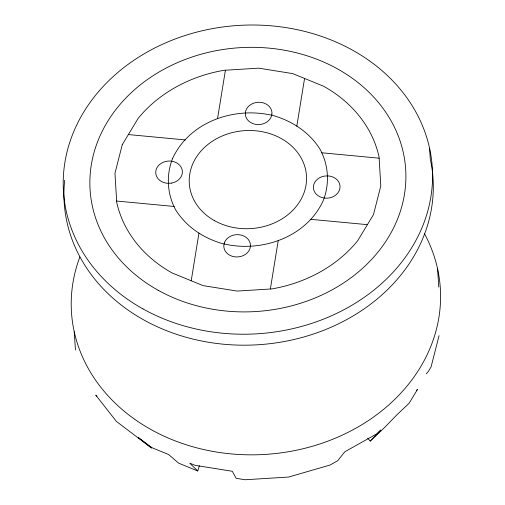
<?xml version="1.0" encoding="UTF-8"?>
<svg xmlns="http://www.w3.org/2000/svg" width="505" height="505" viewBox="0 0 505 505"><rect width="100%" height="100%" fill="white"/><g stroke="black" fill="none" stroke-linecap="round" stroke-linejoin="round"><path stroke-width="0.76" d="M191.212 280.767L198.957 233.07M217.548 118.656L225.413 70.22M270.364 289.005L278.23 240.576M296.814 126.162L304.565 78.458M439.066 335.642L431.074 366.939L428.322 371.491L426.22 373.807M96.947 396.109L95.761 395.112L116.415 421.441L151.525 448.03L138.509 437.721L152.175 447.796L168.569 454.494L178.656 463.167L197.739 470.969L199.361 465.705M416.442 390.516L417.49 389.405L409.094 403.293L396.734 414.977L384.583 427.501L370.209 441.092L367.665 438.144M370.209 441.092L380.808 430.033L376.755 433.864L344.801 451.792L337.706 460.73L330.005 465.048L288.595 477.055L245.133 479.75L236.17 478.317L232.294 471.279L195.088 465.332L189.716 463.135L197.739 470.969M128.377 134.564L185.184 139.917M321.451 152.75L379.135 158.185M116.642 201.041L174.326 206.476M310.594 219.309L367.4 224.662M429.553 148.142L430.285 159.107A184.811 154.467 -3.8 0 1 256.969 344.82A184.811 154.467 -3.8 0 1 64.684 180.26M437.57 268.761L438.782 287.036M74.229 331.697L75.447 349.971M424.314 233.424A184.811 154.467 -3.8 0 1 266.558 454.33A184.811 154.467 -3.8 0 1 79.872 256.957M122.279 144.645L114.97 173.272L116.718 202.335A133.44 111.529 -3.8 0 0 172.123 272.965L203.105 285.628L237.142 291.069L271.911 288.911A133.44 111.529 -3.8 0 0 357.622 240.834L373.492 214.587L380.802 185.954L379.053 156.891A133.44 111.529 -3.8 0 0 323.654 86.26L292.666 73.597L258.636 68.162L223.866 70.315A133.44 111.529 -3.8 0 0 138.155 118.397L122.279 144.645M172.527 158.633C166.019 175.33 167.123 193.958 175.601 209.752C185.897 226.36 202.537 237.539 221.02 243.221C259.475 253.447 305.961 238.328 323.25 200.599C329.759 183.902 328.648 165.268 320.176 149.474C309.881 132.865 293.241 121.686 274.758 116.005C236.296 105.779 189.817 120.897 172.527 158.633M224.573 242.299L223.848 245.165A13.345 11.154 -3.8 0 0 236.062 256.944A13.345 11.154 -3.8 0 0 250.43 246.434L250.253 243.524A13.345 11.154 -3.8 0 0 238.208 234.655A13.345 11.154 -3.8 0 0 224.573 242.299M271.93 114.061L271.198 116.926A13.345 11.154 -3.8 0 1 257.563 124.577A13.345 11.154 -3.8 0 1 245.525 115.702L245.348 112.792A13.345 11.154 -3.8 0 1 259.715 102.281A13.345 11.154 -3.8 0 1 271.93 114.061M171.466 183.119L167.988 183.334A13.345 11.154 -3.8 0 1 155.774 171.555A13.345 11.154 -3.8 0 1 170.134 161.044L173.543 161.587A13.345 11.154 -3.8 0 1 182.355 172.824A13.345 11.154 -3.8 0 1 171.466 183.119M327.789 175.891L324.311 176.106A13.345 11.154 -3.8 0 0 313.422 186.402A13.345 11.154 -3.8 0 0 322.234 197.638L325.637 198.181A13.345 11.154 -3.8 0 0 340.004 187.671A13.345 11.154 -3.8 0 0 327.789 175.891M142.953 308.902A184.811 154.467 -3.8 0 0 431.977 188.397A184.811 154.467 -3.8 0 0 168.733 41.543A184.811 154.467 -3.8 0 0 142.953 308.902M158.103 290.236A158.122 132.159 -3.8 0 0 405.395 187.128A158.122 132.159 -3.8 0 0 180.165 61.477A158.122 132.159 -3.8 0 0 158.103 290.236M214.549 220.691A58.713 49.073 -3.8 0 0 306.371 182.406A58.713 49.073 -3.8 0 0 222.743 135.75A58.713 49.073 -3.8 0 0 214.549 220.691"/></g></svg>
